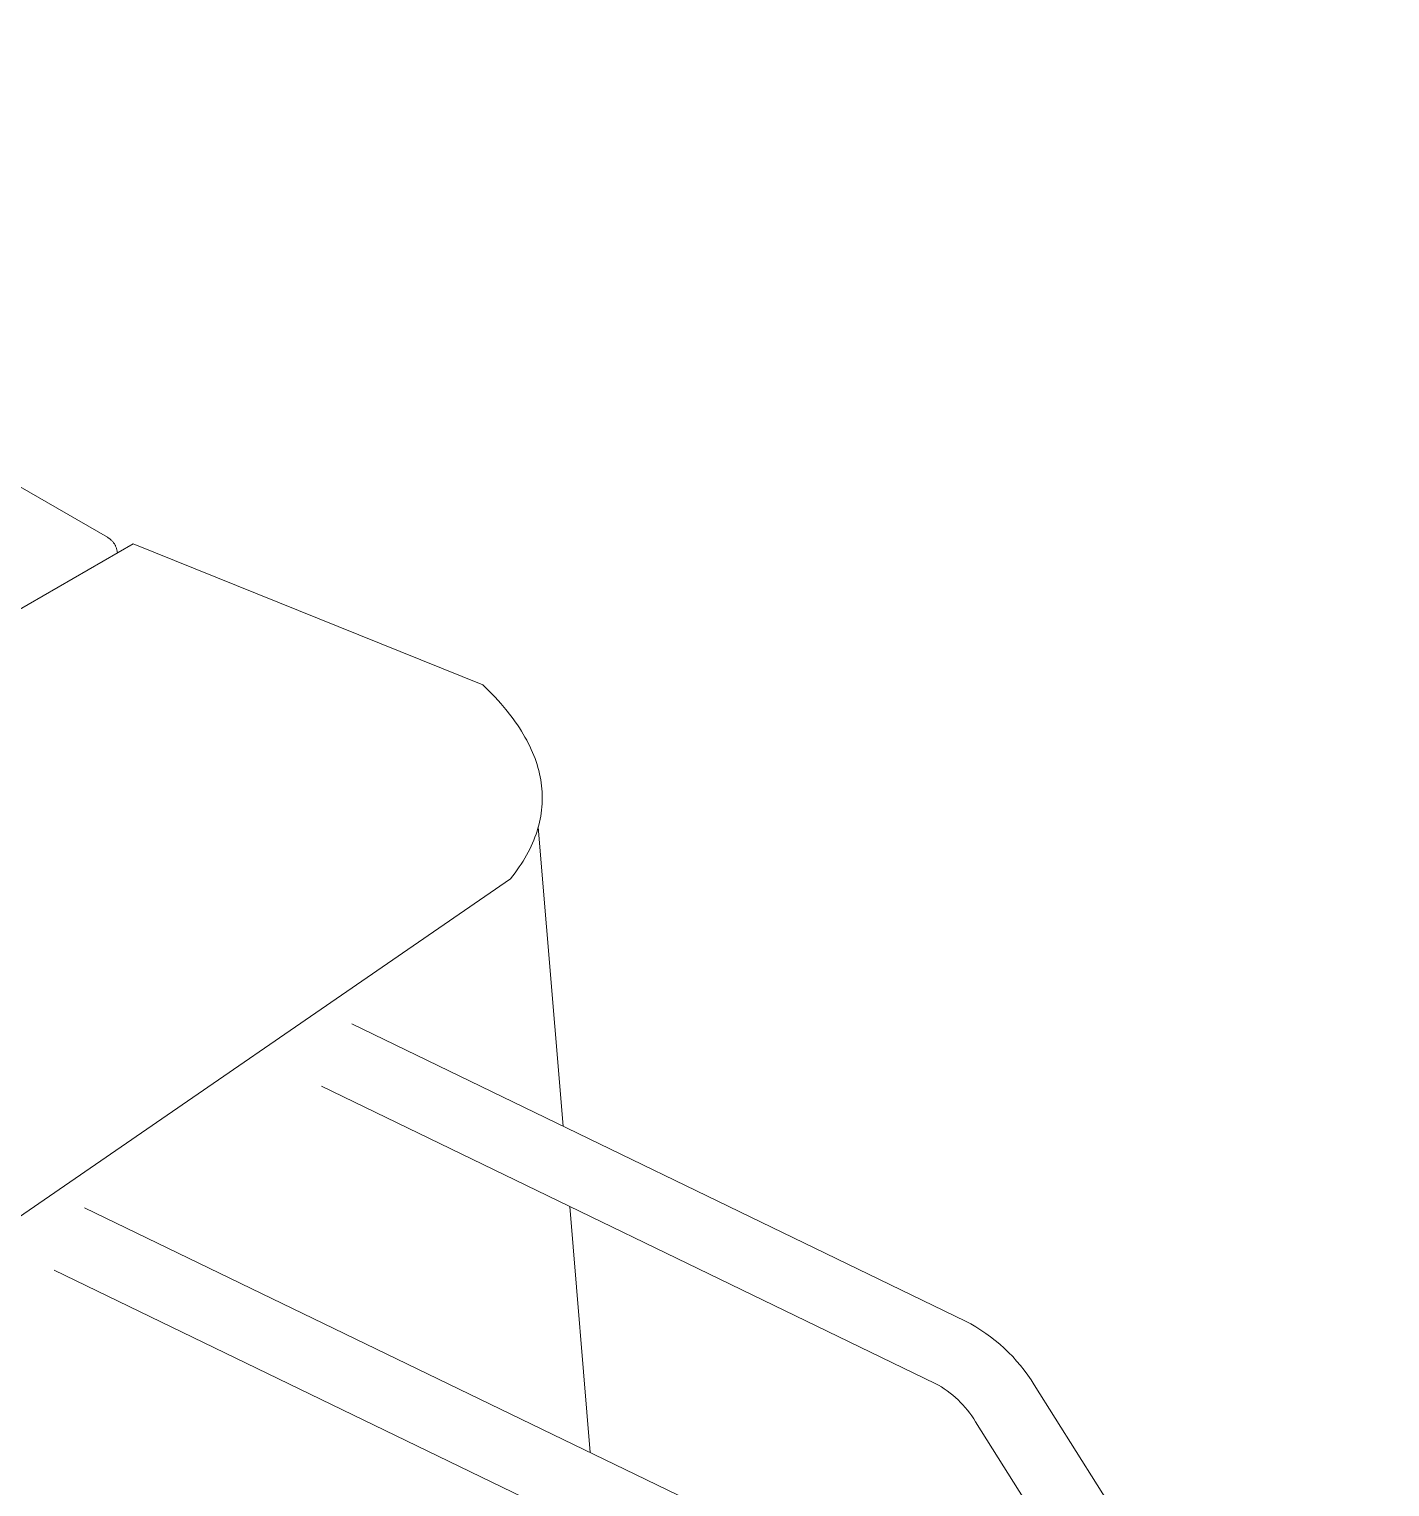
# Model space of a CAD drawing. Header units: inches. Extents: x -9 to 197, y 0 to 134.
# Drawn here: x 189.54 to 196.56, y 54.74 to 62.26 of the extents above; entities that cross this region are included whole.
import ezdxf

# ---------------------------------------------------------------- set-up
doc = ezdxf.new("R2010")
doc.units = ezdxf.units.IN
doc.layers.add('ZANO_R', color=7, linetype='Continuous', lineweight=0)

msp = doc.modelspace()

# ---------------------------------------------------------------- linework, layer by layer
at = {"layer": 'ZANO_R'}
for p, q in [((178.2859, 66.36775), (189.94447, 59.63667)), ((189.94447, 59.63667), (189.94749, 59.63486)), ((189.94749, 59.63486), (189.95044, 59.63295)), ((189.95044, 59.63295), (189.95332, 59.63094)), ((189.95332, 59.63094), (189.95613, 59.62883)), ((189.95613, 59.62883), (189.95887, 59.62662)), ((189.95887, 59.62662), (189.96153, 59.62432)), ((186.1309, 57.32566), (190.07696, 59.60392)), ((189.96153, 59.62432), (189.96411, 59.62193)), ((189.96411, 59.62193), (189.9666, 59.61945)), ((189.9666, 59.61945), (189.96901, 59.61689)), ((189.96901, 59.61689), (189.97133, 59.61424)), ((189.97133, 59.61424), (189.97356, 59.61152)), ((189.97356, 59.61152), (189.97569, 59.60873)), ((189.97569, 59.60873), (189.97772, 59.60586)), ((189.97772, 59.60586), (189.97966, 59.60292)), ((189.97966, 59.60292), (189.98149, 59.59992)), ((189.98149, 59.59992), (189.98322, 59.59686)), ((189.98322, 59.59686), (189.98484, 59.59374)), ((189.98484, 59.59374), (189.98635, 59.59056)), ((189.98635, 59.59056), (189.98775, 59.58734)), ((189.98775, 59.58734), (189.98904, 59.58406)), ((189.98904, 59.58406), (189.99022, 59.58075)), ((189.99022, 59.58075), (189.99128, 59.5774)), ((189.99128, 59.5774), (189.99222, 59.57401)), ((189.99222, 59.57401), (189.99305, 59.57059)), ((189.99305, 59.57059), (189.99376, 59.56715)), ((189.99376, 59.56715), (189.99436, 59.56368)), ((189.99436, 59.56368), (189.99483, 59.5602)), ((189.99483, 59.5602), (189.99518, 59.5567)), ((190.07696, 59.60392), (191.88089, 58.87533)), ((191.91309, 58.84351), (191.88089, 58.87533)), ((191.94349, 58.81173), (191.91309, 58.84351)), ((191.97211, 58.77999), (191.94349, 58.81173)), ((191.99893, 58.74828), (191.97211, 58.77999)), ((192.02397, 58.7166), (191.99893, 58.74828)), ((192.03581, 58.70078), (192.02397, 58.7166)), ((192.04721, 58.68496), (192.03581, 58.70078)), ((192.05816, 58.66916), (192.04721, 58.68496)), ((192.06867, 58.65336), (192.05816, 58.66916)), ((192.07872, 58.63757), (192.06867, 58.65336)), ((192.08833, 58.62179), (192.07872, 58.63757)), ((192.09749, 58.60602), (192.08833, 58.62179)), ((192.1062, 58.59026), (192.09749, 58.60602)), ((192.11447, 58.5745), (192.1062, 58.59026)), ((192.12228, 58.55876), (192.11447, 58.5745)), ((192.12965, 58.54302), (192.12228, 58.55876)), ((192.13657, 58.52729), (192.12965, 58.54302)), ((192.14305, 58.51158), (192.13657, 58.52729)), ((192.14908, 58.49587), (192.14305, 58.51158)), ((192.15466, 58.48017), (192.14908, 58.49587)), ((192.15979, 58.46447), (192.15466, 58.48017)), ((192.16447, 58.44879), (192.15979, 58.46447)), ((192.16871, 58.43312), (192.16447, 58.44879)), ((192.1725, 58.41745), (192.16871, 58.43312)), ((192.17584, 58.40179), (192.1725, 58.41745)), ((192.17873, 58.38614), (192.17584, 58.40179)), ((192.18118, 58.3705), (192.17873, 58.38614)), ((192.18318, 58.35487), (192.18118, 58.3705)), ((192.18473, 58.33925), (192.18318, 58.35487)), ((192.18583, 58.32364), (192.18473, 58.33925)), ((192.18577, 58.26127), (192.18645, 58.27685)), ((192.18649, 58.30803), (192.18583, 58.32364)), ((192.18645, 58.27685), (192.18669, 58.29244)), ((192.18669, 58.29244), (192.18649, 58.30803)), ((192.17562, 58.18352), (192.17854, 58.19905)), ((192.17854, 58.19905), (192.18102, 58.21459)), ((192.18102, 58.21459), (192.18305, 58.23014)), ((192.18305, 58.23014), (192.18463, 58.2457)), ((192.18463, 58.2457), (192.18577, 58.26127)), ((192.15944, 58.12147), (192.16415, 58.13697)), ((192.16415, 58.13697), (192.16842, 58.15247)), ((192.16532, 58.14105), (192.29367, 56.59933)), ((192.16842, 58.15247), (192.17224, 58.16799)), ((192.17224, 58.16799), (192.17562, 58.18352)), ((192.12915, 58.0441), (192.1361, 58.05956)), ((192.1361, 58.05956), (192.14261, 58.07502)), ((192.14261, 58.07502), (192.14866, 58.09049)), ((192.14866, 58.09049), (192.15428, 58.10598)), ((192.15428, 58.10598), (192.15944, 58.12147)), ((192.08766, 57.96696), (192.09686, 57.98237)), ((192.09686, 57.98237), (192.1056, 57.99779)), ((192.1056, 57.99779), (192.1139, 58.01322)), ((192.1139, 58.01322), (192.12174, 58.02866)), ((192.12174, 58.02866), (192.12915, 58.0441)), ((192.03499, 57.89004), (192.04642, 57.9054)), ((192.04642, 57.9054), (192.0574, 57.92078)), ((192.0574, 57.92078), (192.06794, 57.93616)), ((192.06794, 57.93616), (192.07802, 57.95156)), ((192.07802, 57.95156), (192.08766, 57.96696)), ((187.44759, 54.72645), (192.02311, 57.87468)), ((192.02311, 57.87468), (192.03499, 57.89004)), ((191.20406, 57.1272), (194.36908, 55.59389)), ((194.21327, 55.27225), (191.04802, 56.80567)), ((189.8257, 56.17882), (192.99072, 54.64551)), ((192.32812, 56.18552), (192.43387, 54.91528)), ((192.83491, 54.32387), (189.66966, 55.85729)), ((194.36908, 55.59389), (194.39607, 55.57942)), ((194.39607, 55.57942), (194.42255, 55.56404)), ((194.42255, 55.56404), (194.44849, 55.54777)), ((194.44849, 55.54777), (194.47386, 55.53062)), ((194.47386, 55.53062), (194.49863, 55.51261)), ((194.49863, 55.51261), (194.52277, 55.49377)), ((194.52277, 55.49377), (194.54625, 55.47411)), ((194.54625, 55.47411), (194.56904, 55.45367)), ((194.56904, 55.45367), (194.59113, 55.43245)), ((194.59113, 55.43245), (194.61247, 55.4105)), ((194.61247, 55.4105), (194.63305, 55.38783)), ((194.63305, 55.38783), (194.65285, 55.36446)), ((194.65285, 55.36446), (194.67184, 55.34044)), ((194.67184, 55.34044), (194.68999, 55.31578)), ((194.22912, 55.26339), (194.21327, 55.27225)), ((194.68999, 55.31578), (194.7073, 55.29052)), ((194.7073, 55.29052), (194.72373, 55.26468)), ((194.72373, 55.26468), (196.55756, 52.35166)), ((194.24467, 55.25401), (194.22912, 55.26339)), ((194.2599, 55.24411), (194.24467, 55.25401)), ((194.27479, 55.2337), (194.2599, 55.24411)), ((194.28932, 55.2228), (194.27479, 55.2337)), ((194.30348, 55.21143), (194.28932, 55.2228)), ((194.31725, 55.19958), (194.30348, 55.21143)), ((194.33061, 55.18728), (194.31725, 55.19958)), ((194.34356, 55.17454), (194.33061, 55.18728)), ((194.35607, 55.16137), (194.34356, 55.17454)), ((194.36813, 55.14779), (194.35607, 55.16137)), ((194.37973, 55.13382), (194.36813, 55.14779)), ((194.39086, 55.11946), (194.37973, 55.13382)), ((194.4015, 55.10474), (194.39086, 55.11946)), ((194.41165, 55.08967), (194.4015, 55.10474)), ((194.42128, 55.07427), (194.41165, 55.08967)), ((196.25511, 52.16126), (194.42128, 55.07427))]:
    msp.add_line(p, q, dxfattribs=at)

doc.saveas('drawing.dxf')
